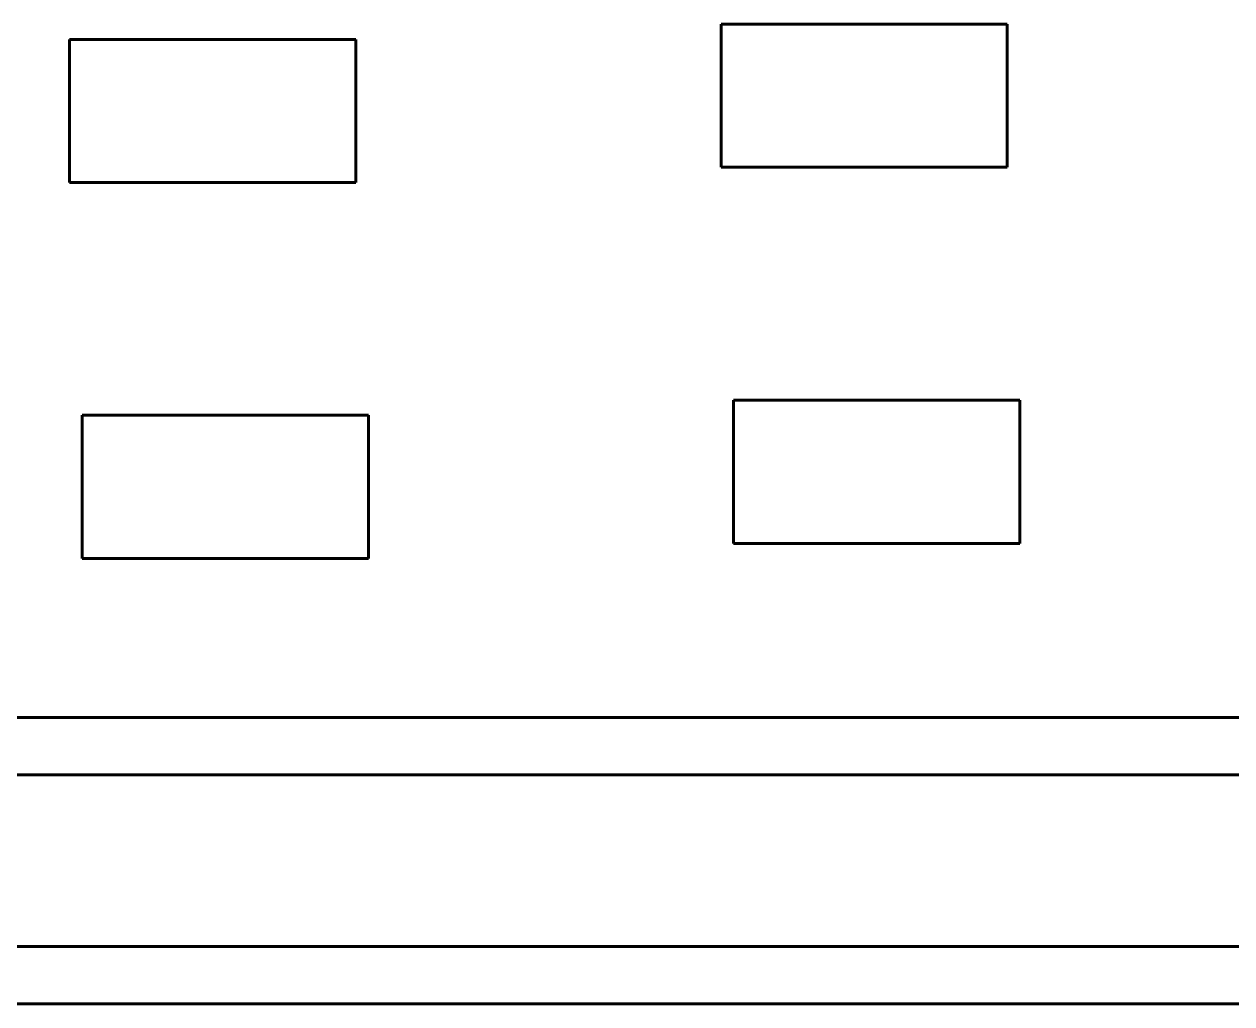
# Model space of a CAD drawing. Extents: x 0 to 297, y 0 to 292.
# Drawn here: x 112.1 to 122.64, y 98.02 to 106.57 of the extents above; entities that cross this region are included whole.
import ezdxf

# ---------------------------------------------------------------- set-up
doc = ezdxf.new("R2010")
doc.units = 0
doc.header["$MEASUREMENT"] = 0
doc.linetypes.add('K5LT_BASIC', pattern=[0])
doc.layers.add('Системный слой', color=7, linetype='Continuous')

# ---------------------------------------------------------------- blocks, each defined once
blk = doc.blocks.new('*U')
at = {"layer": 'Системный слой', "linetype": 'K5LT_BASIC', "lineweight": 60}
for p, q in [((120.681, 106.57), (118.181, 106.57)), ((118.181, 106.57), (118.181, 105.32)), ((120.681, 105.32), (120.681, 106.57)), ((114.992, 106.437), (112.492, 106.437)), ((112.492, 106.437), (112.492, 105.187)), ((114.992, 105.187), (114.992, 106.437)), ((118.181, 105.32), (120.681, 105.32)), ((112.492, 105.187), (114.992, 105.187)), ((120.79, 103.288), (118.29, 103.288)), ((118.29, 103.288), (118.29, 102.038)), ((120.79, 102.038), (120.79, 103.288)), ((115.102, 103.156), (112.602, 103.156)), ((112.602, 103.156), (112.602, 101.906)), ((115.102, 101.906), (115.102, 103.156)), ((118.29, 102.038), (120.79, 102.038)), ((112.602, 101.906), (115.102, 101.906))]:
    blk.add_line(p, q, dxfattribs=at)

msp = doc.modelspace()

# ---------------------------------------------------------------- linework, layer by layer
at = {"layer": 'Системный слой', "linetype": 'K5LT_BASIC', "lineweight": 60}
for p, q in [((115.391, 100.519), (99.892, 100.519)), ((131.391, 100.519), (99.892, 100.519)), ((131.391, 100.519), (115.892, 100.519)), ((115.392, 100.019), (106.722, 100.019)), ((122.722, 100.019), (115.392, 100.019)), ((122.222, 100.019), (118.222, 100.019)), ((106.722, 98.519), (115.392, 98.519)), ((131.392, 98.519), (115.392, 98.519)), ((115.892, 98.019), (106.222, 98.019)), ((131.892, 98.019), (115.892, 98.019))]:
    msp.add_line(p, q, dxfattribs=at)

# ---------------------------------------------------------------- block references
at = {"layer": 'Системный слой'}
msp.add_blockref('*U', (0, 0), dxfattribs=at)
msp.add_blockref('*U', (0, 0), dxfattribs=at)
msp.add_blockref('*U', (0, 0), dxfattribs=at)
msp.add_blockref('*U', (0, 0), dxfattribs=at)
msp.add_blockref('*U', (0, 0), dxfattribs=at)
msp.add_blockref('*U', (0, 0), dxfattribs=at)
msp.add_blockref('*U', (0, 0), dxfattribs=at)
msp.add_blockref('*U', (0, 0), dxfattribs=at)
msp.add_blockref('*U', (0, 0), dxfattribs=at)
msp.add_blockref('*U', (0, 0), dxfattribs=at)
msp.add_blockref('*U', (0, 0), dxfattribs=at)
msp.add_blockref('*U', (0, 0), dxfattribs=at)
msp.add_blockref('*U', (0, 0), dxfattribs=at)
msp.add_blockref('*U', (0, 0), dxfattribs=at)
msp.add_blockref('*U', (0, 0), dxfattribs=at)
msp.add_blockref('*U', (0, 0), dxfattribs=at)
msp.add_blockref('*U', (0, 0), dxfattribs=at)
msp.add_blockref('*U', (0, 0), dxfattribs=at)
msp.add_blockref('*U', (0, 0), dxfattribs=at)
msp.add_blockref('*U', (0, 0), dxfattribs=at)
msp.add_blockref('*U', (0, 0), dxfattribs=at)
msp.add_blockref('*U', (0, 0), dxfattribs=at)
msp.add_blockref('*U', (0, 0), dxfattribs=at)
msp.add_blockref('*U', (0, 0), dxfattribs=at)
msp.add_blockref('*U', (0, 0), dxfattribs=at)
msp.add_blockref('*U', (0, 0), dxfattribs=at)
msp.add_blockref('*U', (0, 0), dxfattribs=at)
msp.add_blockref('*U', (0, 0), dxfattribs=at)
msp.add_blockref('*U', (0, 0), dxfattribs=at)
msp.add_blockref('*U', (0, 0), dxfattribs=at)
msp.add_blockref('*U', (0, 0), dxfattribs=at)
msp.add_blockref('*U', (0, 0), dxfattribs=at)
msp.add_blockref('*U', (0, 0), dxfattribs=at)
msp.add_blockref('*U', (0, 0), dxfattribs=at)
msp.add_blockref('*U', (0, 0), dxfattribs=at)
msp.add_blockref('*U', (0, 0), dxfattribs=at)
msp.add_blockref('*U', (0, 0), dxfattribs=at)
msp.add_blockref('*U', (0, 0), dxfattribs=at)
msp.add_blockref('*U', (0, 0), dxfattribs=at)
msp.add_blockref('*U', (0, 0), dxfattribs=at)
msp.add_blockref('*U', (0, 0), dxfattribs=at)
msp.add_blockref('*U', (0, 0), dxfattribs=at)
msp.add_blockref('*U', (0, 0), dxfattribs=at)
msp.add_blockref('*U', (0, 0), dxfattribs=at)
msp.add_blockref('*U', (0, 0), dxfattribs=at)
msp.add_blockref('*U', (0, 0), dxfattribs=at)
msp.add_blockref('*U', (0, 0), dxfattribs=at)
msp.add_blockref('*U', (0, 0), dxfattribs=at)
msp.add_blockref('*U', (0, 0), dxfattribs=at)
msp.add_blockref('*U', (0, 0), dxfattribs=at)
msp.add_blockref('*U', (0, 0), dxfattribs=at)
msp.add_blockref('*U', (0, 0), dxfattribs=at)
msp.add_blockref('*U', (0, 0), dxfattribs=at)
msp.add_blockref('*U', (0, 0), dxfattribs=at)
msp.add_blockref('*U', (0, 0), dxfattribs=at)
msp.add_blockref('*U', (0, 0), dxfattribs=at)
msp.add_blockref('*U', (0, 0), dxfattribs=at)
msp.add_blockref('*U', (0, 0), dxfattribs=at)
msp.add_blockref('*U', (0, 0), dxfattribs=at)
msp.add_blockref('*U', (0, 0), dxfattribs=at)
msp.add_blockref('*U', (0, 0), dxfattribs=at)
msp.add_blockref('*U', (0, 0), dxfattribs=at)
msp.add_blockref('*U', (0, 0), dxfattribs=at)
msp.add_blockref('*U', (0, 0), dxfattribs=at)
msp.add_blockref('*U', (0, 0), dxfattribs=at)
msp.add_blockref('*U', (0, 0), dxfattribs=at)
msp.add_blockref('*U', (0, 0), dxfattribs=at)
msp.add_blockref('*U', (0, 0), dxfattribs=at)
msp.add_blockref('*U', (0, 0), dxfattribs=at)
msp.add_blockref('*U', (0, 0), dxfattribs=at)
msp.add_blockref('*U', (0, 0), dxfattribs=at)
msp.add_blockref('*U', (0, 0), dxfattribs=at)
msp.add_blockref('*U', (0, 0), dxfattribs=at)
msp.add_blockref('*U', (0, 0), dxfattribs=at)
msp.add_blockref('*U', (0, 0), dxfattribs=at)
msp.add_blockref('*U', (0, 0), dxfattribs=at)
msp.add_blockref('*U', (0, 0), dxfattribs=at)
msp.add_blockref('*U', (0, 0), dxfattribs=at)
msp.add_blockref('*U', (0, 0), dxfattribs=at)
msp.add_blockref('*U', (0, 0), dxfattribs=at)
msp.add_blockref('*U', (0, 0), dxfattribs=at)
msp.add_blockref('*U', (0, 0), dxfattribs=at)
msp.add_blockref('*U', (0, 0), dxfattribs=at)
msp.add_blockref('*U', (0, 0), dxfattribs=at)
msp.add_blockref('*U', (0, 0), dxfattribs=at)
msp.add_blockref('*U', (0, 0), dxfattribs=at)
msp.add_blockref('*U', (0, 0), dxfattribs=at)
msp.add_blockref('*U', (0, 0), dxfattribs=at)
msp.add_blockref('*U', (0, 0), dxfattribs=at)
msp.add_blockref('*U', (0, 0), dxfattribs=at)
msp.add_blockref('*U', (0, 0), dxfattribs=at)
msp.add_blockref('*U', (0, 0), dxfattribs=at)
msp.add_blockref('*U', (0, 0), dxfattribs=at)
msp.add_blockref('*U', (0, 0), dxfattribs=at)
msp.add_blockref('*U', (0, 0), dxfattribs=at)
msp.add_blockref('*U', (0, 0), dxfattribs=at)
msp.add_blockref('*U', (0, 0), dxfattribs=at)
msp.add_blockref('*U', (0, 0), dxfattribs=at)
msp.add_blockref('*U', (0, 0), dxfattribs=at)
msp.add_blockref('*U', (0, 0), dxfattribs=at)
msp.add_blockref('*U', (0, 0), dxfattribs=at)
msp.add_blockref('*U', (0, 0), dxfattribs=at)
msp.add_blockref('*U', (0, 0), dxfattribs=at)
msp.add_blockref('*U', (0, 0), dxfattribs=at)
msp.add_blockref('*U', (0, 0), dxfattribs=at)
msp.add_blockref('*U', (0, 0), dxfattribs=at)
msp.add_blockref('*U', (0, 0), dxfattribs=at)
msp.add_blockref('*U', (0, 0), dxfattribs=at)
msp.add_blockref('*U', (0, 0), dxfattribs=at)
msp.add_blockref('*U', (0, 0), dxfattribs=at)
msp.add_blockref('*U', (0, 0), dxfattribs=at)
msp.add_blockref('*U', (0, 0), dxfattribs=at)
msp.add_blockref('*U', (0, 0), dxfattribs=at)
msp.add_blockref('*U', (0, 0), dxfattribs=at)
msp.add_blockref('*U', (0, 0), dxfattribs=at)
msp.add_blockref('*U', (0, 0), dxfattribs=at)
msp.add_blockref('*U', (0, 0), dxfattribs=at)
msp.add_blockref('*U', (0, 0), dxfattribs=at)
msp.add_blockref('*U', (0, 0), dxfattribs=at)
msp.add_blockref('*U', (0, 0), dxfattribs=at)
msp.add_blockref('*U', (0, 0), dxfattribs=at)
msp.add_blockref('*U', (0, 0), dxfattribs=at)
msp.add_blockref('*U', (0, 0), dxfattribs=at)
msp.add_blockref('*U', (0, 0), dxfattribs=at)
msp.add_blockref('*U', (0, 0), dxfattribs=at)
msp.add_blockref('*U', (0, 0), dxfattribs=at)
msp.add_blockref('*U', (0, 0), dxfattribs=at)
msp.add_blockref('*U', (0, 0), dxfattribs=at)
msp.add_blockref('*U', (0, 0), dxfattribs=at)
msp.add_blockref('*U', (0, 0), dxfattribs=at)
msp.add_blockref('*U', (0, 0), dxfattribs=at)
msp.add_blockref('*U', (0, 0), dxfattribs=at)
msp.add_blockref('*U', (0, 0), dxfattribs=at)
msp.add_blockref('*U', (0, 0), dxfattribs=at)
msp.add_blockref('*U', (0, 0), dxfattribs=at)
msp.add_blockref('*U', (0, 0), dxfattribs=at)
msp.add_blockref('*U', (0, 0), dxfattribs=at)
msp.add_blockref('*U', (0, 0), dxfattribs=at)
msp.add_blockref('*U', (0, 0), dxfattribs=at)
msp.add_blockref('*U', (0, 0), dxfattribs=at)
msp.add_blockref('*U', (0, 0), dxfattribs=at)
msp.add_blockref('*U', (0, 0), dxfattribs=at)
msp.add_blockref('*U', (0, 0), dxfattribs=at)
msp.add_blockref('*U', (0, 0), dxfattribs=at)
msp.add_blockref('*U', (0, 0), dxfattribs=at)
msp.add_blockref('*U', (0, 0), dxfattribs=at)
msp.add_blockref('*U', (0, 0), dxfattribs=at)
msp.add_blockref('*U', (0, 0), dxfattribs=at)
msp.add_blockref('*U', (0, 0), dxfattribs=at)
msp.add_blockref('*U', (0, 0), dxfattribs=at)
msp.add_blockref('*U', (0, 0), dxfattribs=at)
msp.add_blockref('*U', (0, 0), dxfattribs=at)
msp.add_blockref('*U', (0, 0), dxfattribs=at)
msp.add_blockref('*U', (0, 0), dxfattribs=at)
msp.add_blockref('*U', (0, 0), dxfattribs=at)
msp.add_blockref('*U', (0, 0), dxfattribs=at)
msp.add_blockref('*U', (0, 0), dxfattribs=at)
msp.add_blockref('*U', (0, 0), dxfattribs=at)
msp.add_blockref('*U', (0, 0), dxfattribs=at)
msp.add_blockref('*U', (0, 0), dxfattribs=at)
msp.add_blockref('*U', (0, 0), dxfattribs=at)
msp.add_blockref('*U', (0, 0), dxfattribs=at)
msp.add_blockref('*U', (0, 0), dxfattribs=at)
msp.add_blockref('*U', (0, 0), dxfattribs=at)
msp.add_blockref('*U', (0, 0), dxfattribs=at)
msp.add_blockref('*U', (0, 0), dxfattribs=at)
msp.add_blockref('*U', (0, 0), dxfattribs=at)
msp.add_blockref('*U', (0, 0), dxfattribs=at)
msp.add_blockref('*U', (0, 0), dxfattribs=at)
msp.add_blockref('*U', (0, 0), dxfattribs=at)
msp.add_blockref('*U', (0, 0), dxfattribs=at)
msp.add_blockref('*U', (0, 0), dxfattribs=at)
msp.add_blockref('*U', (0, 0), dxfattribs=at)
msp.add_blockref('*U', (0, 0), dxfattribs=at)
msp.add_blockref('*U', (0, 0), dxfattribs=at)
msp.add_blockref('*U', (0, 0), dxfattribs=at)
msp.add_blockref('*U', (0, 0), dxfattribs=at)
msp.add_blockref('*U', (0, 0), dxfattribs=at)
msp.add_blockref('*U', (0, 0), dxfattribs=at)
msp.add_blockref('*U', (0, 0), dxfattribs=at)
msp.add_blockref('*U', (0, 0), dxfattribs=at)
msp.add_blockref('*U', (0, 0), dxfattribs=at)
msp.add_blockref('*U', (0, 0), dxfattribs=at)
msp.add_blockref('*U', (0, 0), dxfattribs=at)
msp.add_blockref('*U', (0, 0), dxfattribs=at)
msp.add_blockref('*U', (0, 0), dxfattribs=at)
msp.add_blockref('*U', (0, 0), dxfattribs=at)
msp.add_blockref('*U', (0, 0), dxfattribs=at)
msp.add_blockref('*U', (0, 0), dxfattribs=at)
msp.add_blockref('*U', (0, 0), dxfattribs=at)
msp.add_blockref('*U', (0, 0), dxfattribs=at)
msp.add_blockref('*U', (0, 0), dxfattribs=at)
msp.add_blockref('*U', (0, 0), dxfattribs=at)
msp.add_blockref('*U', (0, 0), dxfattribs=at)
msp.add_blockref('*U', (0, 0), dxfattribs=at)
msp.add_blockref('*U', (0, 0), dxfattribs=at)
msp.add_blockref('*U', (0, 0), dxfattribs=at)
msp.add_blockref('*U', (0, 0), dxfattribs=at)
msp.add_blockref('*U', (0, 0), dxfattribs=at)
msp.add_blockref('*U', (0, 0), dxfattribs=at)
msp.add_blockref('*U', (0, 0), dxfattribs=at)
msp.add_blockref('*U', (0, 0), dxfattribs=at)
msp.add_blockref('*U', (0, 0), dxfattribs=at)
msp.add_blockref('*U', (0, 0), dxfattribs=at)
msp.add_blockref('*U', (0, 0), dxfattribs=at)
msp.add_blockref('*U', (0, 0), dxfattribs=at)
msp.add_blockref('*U', (0, 0), dxfattribs=at)
msp.add_blockref('*U', (0, 0), dxfattribs=at)
msp.add_blockref('*U', (0, 0), dxfattribs=at)
msp.add_blockref('*U', (0, 0), dxfattribs=at)
msp.add_blockref('*U', (0, 0), dxfattribs=at)
msp.add_blockref('*U', (0, 0), dxfattribs=at)
msp.add_blockref('*U', (0, 0), dxfattribs=at)
msp.add_blockref('*U', (0, 0), dxfattribs=at)
msp.add_blockref('*U', (0, 0), dxfattribs=at)
msp.add_blockref('*U', (0, 0), dxfattribs=at)
msp.add_blockref('*U', (0, 0), dxfattribs=at)
msp.add_blockref('*U', (0, 0), dxfattribs=at)
msp.add_blockref('*U', (0, 0), dxfattribs=at)
msp.add_blockref('*U', (0, 0), dxfattribs=at)
msp.add_blockref('*U', (0, 0), dxfattribs=at)
msp.add_blockref('*U', (0, 0), dxfattribs=at)
msp.add_blockref('*U', (0, 0), dxfattribs=at)
msp.add_blockref('*U', (0, 0), dxfattribs=at)
msp.add_blockref('*U', (0, 0), dxfattribs=at)
msp.add_blockref('*U', (0, 0), dxfattribs=at)
msp.add_blockref('*U', (0, 0), dxfattribs=at)
msp.add_blockref('*U', (0, 0), dxfattribs=at)
msp.add_blockref('*U', (0, 0), dxfattribs=at)
msp.add_blockref('*U', (0, 0), dxfattribs=at)
msp.add_blockref('*U', (0, 0), dxfattribs=at)
msp.add_blockref('*U', (0, 0), dxfattribs=at)
msp.add_blockref('*U', (0, 0), dxfattribs=at)
msp.add_blockref('*U', (0, 0), dxfattribs=at)
msp.add_blockref('*U', (0, 0), dxfattribs=at)
msp.add_blockref('*U', (0, 0), dxfattribs=at)
msp.add_blockref('*U', (0, 0), dxfattribs=at)
msp.add_blockref('*U', (0, 0), dxfattribs=at)
msp.add_blockref('*U', (0, 0), dxfattribs=at)
msp.add_blockref('*U', (0, 0), dxfattribs=at)
msp.add_blockref('*U', (0, 0), dxfattribs=at)
msp.add_blockref('*U', (0, 0), dxfattribs=at)
msp.add_blockref('*U', (0, 0), dxfattribs=at)
msp.add_blockref('*U', (0, 0), dxfattribs=at)
msp.add_blockref('*U', (0, 0), dxfattribs=at)
msp.add_blockref('*U', (0, 0), dxfattribs=at)
msp.add_blockref('*U', (0, 0), dxfattribs=at)
msp.add_blockref('*U', (0, 0), dxfattribs=at)
msp.add_blockref('*U', (0, 0), dxfattribs=at)
msp.add_blockref('*U', (0, 0), dxfattribs=at)
msp.add_blockref('*U', (0, 0), dxfattribs=at)
msp.add_blockref('*U', (0, 0), dxfattribs=at)
msp.add_blockref('*U', (0, 0), dxfattribs=at)
msp.add_blockref('*U', (0, 0), dxfattribs=at)
msp.add_blockref('*U', (0, 0), dxfattribs=at)
msp.add_blockref('*U', (0, 0), dxfattribs=at)
msp.add_blockref('*U', (0, 0), dxfattribs=at)
msp.add_blockref('*U', (0, 0), dxfattribs=at)
msp.add_blockref('*U', (0, 0), dxfattribs=at)
msp.add_blockref('*U', (0, 0), dxfattribs=at)
msp.add_blockref('*U', (0, 0), dxfattribs=at)
msp.add_blockref('*U', (0, 0), dxfattribs=at)
msp.add_blockref('*U', (0, 0), dxfattribs=at)
msp.add_blockref('*U', (0, 0), dxfattribs=at)
msp.add_blockref('*U', (0, 0), dxfattribs=at)
msp.add_blockref('*U', (0, 0), dxfattribs=at)
msp.add_blockref('*U', (0, 0), dxfattribs=at)
msp.add_blockref('*U', (0, 0), dxfattribs=at)
msp.add_blockref('*U', (0, 0), dxfattribs=at)
msp.add_blockref('*U', (0, 0), dxfattribs=at)
msp.add_blockref('*U', (0, 0), dxfattribs=at)
msp.add_blockref('*U', (0, 0), dxfattribs=at)
msp.add_blockref('*U', (0, 0), dxfattribs=at)
msp.add_blockref('*U', (0, 0), dxfattribs=at)
msp.add_blockref('*U', (0, 0), dxfattribs=at)
msp.add_blockref('*U', (0, 0), dxfattribs=at)
msp.add_blockref('*U', (0, 0), dxfattribs=at)
msp.add_blockref('*U', (0, 0), dxfattribs=at)
msp.add_blockref('*U', (0, 0), dxfattribs=at)
msp.add_blockref('*U', (0, 0), dxfattribs=at)
msp.add_blockref('*U', (0, 0), dxfattribs=at)
msp.add_blockref('*U', (0, 0), dxfattribs=at)
msp.add_blockref('*U', (0, 0), dxfattribs=at)
msp.add_blockref('*U', (0, 0), dxfattribs=at)
msp.add_blockref('*U', (0, 0), dxfattribs=at)
msp.add_blockref('*U', (0, 0), dxfattribs=at)
msp.add_blockref('*U', (0, 0), dxfattribs=at)
msp.add_blockref('*U', (0, 0), dxfattribs=at)
msp.add_blockref('*U', (0, 0), dxfattribs=at)
msp.add_blockref('*U', (0, 0), dxfattribs=at)
msp.add_blockref('*U', (0, 0), dxfattribs=at)
msp.add_blockref('*U', (0, 0), dxfattribs=at)
msp.add_blockref('*U', (0, 0), dxfattribs=at)
msp.add_blockref('*U', (0, 0), dxfattribs=at)
msp.add_blockref('*U', (0, 0), dxfattribs=at)
msp.add_blockref('*U', (0, 0), dxfattribs=at)
msp.add_blockref('*U', (0, 0), dxfattribs=at)
msp.add_blockref('*U', (0, 0), dxfattribs=at)
msp.add_blockref('*U', (0, 0), dxfattribs=at)
msp.add_blockref('*U', (0, 0), dxfattribs=at)
msp.add_blockref('*U', (0, 0), dxfattribs=at)
msp.add_blockref('*U', (0, 0), dxfattribs=at)
msp.add_blockref('*U', (0, 0), dxfattribs=at)
msp.add_blockref('*U', (0, 0), dxfattribs=at)
msp.add_blockref('*U', (0, 0), dxfattribs=at)
msp.add_blockref('*U', (0, 0), dxfattribs=at)
msp.add_blockref('*U', (0, 0), dxfattribs=at)
msp.add_blockref('*U', (0, 0), dxfattribs=at)
msp.add_blockref('*U', (0, 0), dxfattribs=at)
msp.add_blockref('*U', (0, 0), dxfattribs=at)
msp.add_blockref('*U', (0, 0), dxfattribs=at)
msp.add_blockref('*U', (0, 0), dxfattribs=at)
msp.add_blockref('*U', (0, 0), dxfattribs=at)
msp.add_blockref('*U', (0, 0), dxfattribs=at)
msp.add_blockref('*U', (0, 0), dxfattribs=at)
msp.add_blockref('*U', (0, 0), dxfattribs=at)
msp.add_blockref('*U', (0, 0), dxfattribs=at)
msp.add_blockref('*U', (0, 0), dxfattribs=at)
msp.add_blockref('*U', (0, 0), dxfattribs=at)
msp.add_blockref('*U', (0, 0), dxfattribs=at)
msp.add_blockref('*U', (0, 0), dxfattribs=at)
msp.add_blockref('*U', (0, 0), dxfattribs=at)
msp.add_blockref('*U', (0, 0), dxfattribs=at)
msp.add_blockref('*U', (0, 0), dxfattribs=at)
msp.add_blockref('*U', (0, 0), dxfattribs=at)
msp.add_blockref('*U', (0, 0), dxfattribs=at)
msp.add_blockref('*U', (0, 0), dxfattribs=at)
msp.add_blockref('*U', (0, 0), dxfattribs=at)
msp.add_blockref('*U', (0, 0), dxfattribs=at)
msp.add_blockref('*U', (0, 0), dxfattribs=at)
msp.add_blockref('*U', (0, 0), dxfattribs=at)
msp.add_blockref('*U', (0, 0), dxfattribs=at)
msp.add_blockref('*U', (0, 0), dxfattribs=at)
msp.add_blockref('*U', (0, 0), dxfattribs=at)
msp.add_blockref('*U', (0, 0), dxfattribs=at)
msp.add_blockref('*U', (0, 0), dxfattribs=at)
msp.add_blockref('*U', (0, 0), dxfattribs=at)
msp.add_blockref('*U', (0, 0), dxfattribs=at)
msp.add_blockref('*U', (0, 0), dxfattribs=at)
msp.add_blockref('*U', (0, 0), dxfattribs=at)
msp.add_blockref('*U', (0, 0), dxfattribs=at)
msp.add_blockref('*U', (0, 0), dxfattribs=at)
msp.add_blockref('*U', (0, 0), dxfattribs=at)
msp.add_blockref('*U', (0, 0), dxfattribs=at)
msp.add_blockref('*U', (0, 0), dxfattribs=at)
msp.add_blockref('*U', (0, 0), dxfattribs=at)
msp.add_blockref('*U', (0, 0), dxfattribs=at)
msp.add_blockref('*U', (0, 0), dxfattribs=at)
msp.add_blockref('*U', (0, 0), dxfattribs=at)
msp.add_blockref('*U', (0, 0), dxfattribs=at)
msp.add_blockref('*U', (0, 0), dxfattribs=at)
msp.add_blockref('*U', (0, 0), dxfattribs=at)
msp.add_blockref('*U', (0, 0), dxfattribs=at)
msp.add_blockref('*U', (0, 0), dxfattribs=at)
msp.add_blockref('*U', (0, 0), dxfattribs=at)
msp.add_blockref('*U', (0, 0), dxfattribs=at)
msp.add_blockref('*U', (0, 0), dxfattribs=at)
msp.add_blockref('*U', (0, 0), dxfattribs=at)
msp.add_blockref('*U', (0, 0), dxfattribs=at)
msp.add_blockref('*U', (0, 0), dxfattribs=at)
msp.add_blockref('*U', (0, 0), dxfattribs=at)
msp.add_blockref('*U', (0, 0), dxfattribs=at)
msp.add_blockref('*U', (0, 0), dxfattribs=at)
msp.add_blockref('*U', (0, 0), dxfattribs=at)

doc.saveas('drawing.dxf')
